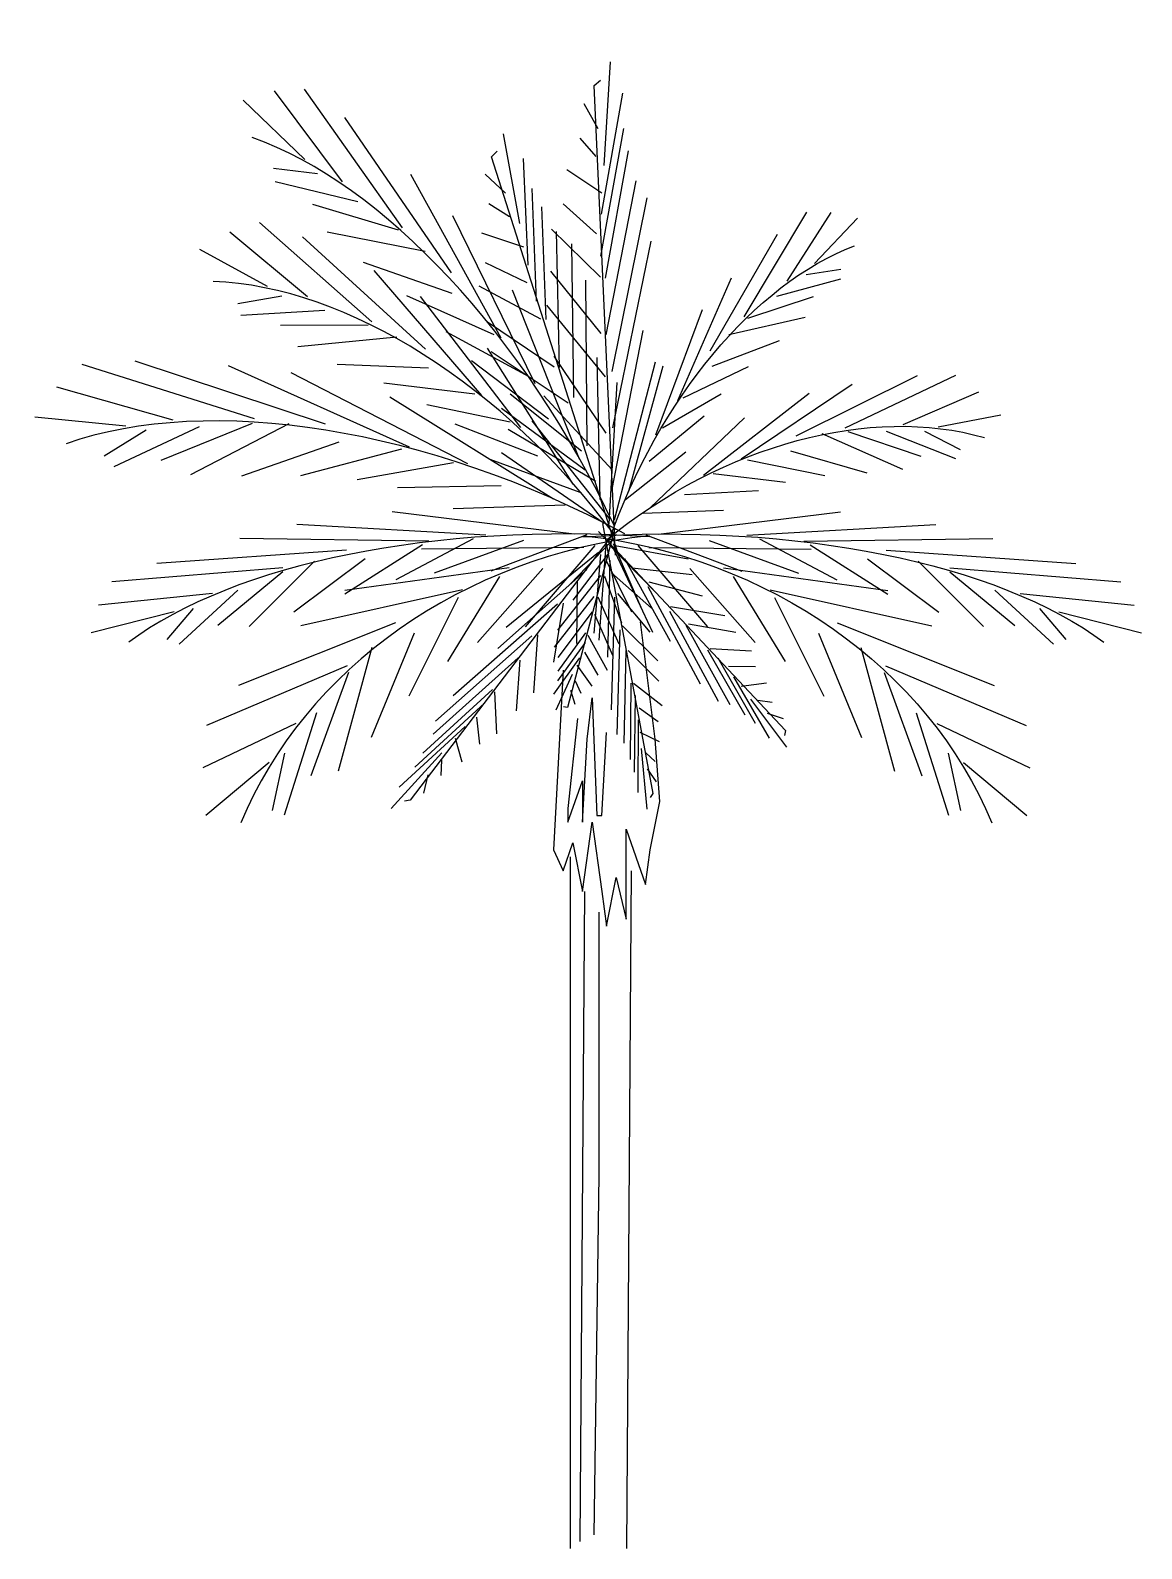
# Model space of a CAD drawing. Extents: x -0.36 to 0.38, y 0 to 1.02.
import ezdxf

# ---------------------------------------------------------------- set-up
doc = ezdxf.new("R2010")
doc.units = 0
doc.header["$MEASUREMENT"] = 0
doc.layers.get('0').update_dxf_attribs({"linetype": 'CONTINUOUS'})
doc.layers.add('ARV', color=7, linetype='CONTINUOUS')

# ---------------------------------------------------------------- blocks, each defined once
blk = doc.blocks.new('FW1', base_point=(0.92143, 1.1278))
for p, q in [((0.9275, 1.1278), (0.72741, 1.0065)), ((0.91234, 1.11913), (0.83958, 1.11913)), ((0.90021, 1.11047), (0.82745, 1.10181)), ((0.91234, 1.1148), (0.87899, 1.02816)), ((0.89112, 1.10614), (0.86686, 1.03249)), ((0.87293, 1.09747), (0.78804, 1.08881)), ((0.87596, 1.09314), (0.84867, 1.03249)), ((0.84867, 1.08448), (0.76985, 1.07581)), ((0.85171, 1.08014), (0.82745, 1.01516)), ((0.83352, 1.07148), (0.76379, 1.06282)), ((0.83352, 1.06715), (0.8123, 1.01083)), ((0.80926, 1.05848), (0.75166, 1.04982)), ((0.80017, 1.04982), (0.74257, 1.04116)), ((0.80926, 1.05415), (0.79411, 1.00217)), ((0.78198, 1.04116), (0.72741, 1.03249)), ((0.77289, 1.03682), (0.76682, 1.00217)), ((0.79107, 1.04116), (0.78198, 1.0065)), ((0.76076, 1.03249), (0.71529, 1.01516)), ((0.75773, 1.02383), (0.75166, 1.0065)), ((0.7456, 1.01949), (0.73651, 1.00217)), ((0.72741, 1.0065), (0.72438, 1.01083))]:
    blk.add_line(p, q)
blk = doc.blocks.new('FW2', base_point=(0.97383, 1.10688))
for p, q in [((0.93952, 1.10688), (0.84906, 1.12471)), ((0.89585, 1.10243), (0.80228, 1.10688)), ((0.94576, 1.10688), (0.89897, 1.06231)), ((0.88961, 1.09797), (0.85218, 1.04894)), ((0.91457, 1.09797), (0.8709, 1.05785)), ((0.86778, 1.09351), (0.7742, 1.08905)), ((0.86466, 1.08905), (0.82723, 1.03111)), ((0.82723, 1.08014), (0.73366, 1.05785)), ((0.81163, 1.06677), (0.78044, 0.99099)), ((0.83659, 1.07122), (0.80228, 1.00882)), ((0.79604, 1.05785), (0.71182, 1.03557)), ((0.79604, 1.0534), (0.76485, 0.99099)), ((0.7742, 1.03111), (0.74613, 0.96871)), ((0.76173, 1.02665), (0.70558, 1.00882)), ((0.74301, 1.00437), (0.70246, 0.97762)), ((0.75237, 1.00882), (0.73989, 0.97317))]:
    blk.add_line(p, q)
blk.add_arc((0.95591, 0.84002), 0.26769, 85.49229, 151.26627)

msp = doc.modelspace()

# ---------------------------------------------------------------- linework, layer by layer
at = {"layer": 'ARV'}
for p, q in [((0.0572, 0.5449), (0.0474, 0.6241)), ((-0.0047, 0.5915), (-0.0112, 0.4704)), ((0.0116, 0.5449), (0.0148, 0.5729)), ((0.0148, 0.5729), (0.0181, 0.4937)), ((0.0051, 0.5589), (-0.0015, 0.4984)), ((0.0083, 0.4891), (0.0116, 0.5449)), ((0.0214, 0.4937), (0.0246, 0.5496)), ((0.0605, 0.503), (0.0572, 0.5449)), ((-0.0015, 0.4891), (0.0083, 0.517)), ((0.0083, 0.517), (0.0083, 0.4891)), ((0.054, 0.4704), (0.0605, 0.503)), ((-0.0015, 0.4984), (-0.0015, 0.4891)), ((0.0181, 0.4937), (0.0214, 0.4937)), ((0.0083, 0.4425), (0.0148, 0.4891)), ((0.0148, 0.4891), (0.0214, 0.4425)), ((0.0377, 0.4844), (0.0507, 0.4471)), ((0.0377, 0.4238), (0.0377, 0.4844)), ((-0.0112, 0.4704), (-0.0047, 0.4564)), ((-0.0047, 0.4564), (0.0018, 0.4751)), ((0.0018, 0.4751), (0.0083, 0.4425)), ((0.0507, 0.4471), (0.054, 0.4704)), ((0, 0.4658), (0, 0)), ((0.0246, 0.4192), (0.0311, 0.4518)), ((0.0311, 0.4518), (0.0377, 0.4238)), ((0.0411, 0.4564), (0.0379, 0)), ((0.0098, 0.4425), (0.0065, 0.0047)), ((0.0214, 0.4425), (0.0246, 0.4192)), ((0.0196, 0.2515), (0.0196, 0.4285)), ((0.0163, 0.0093), (0.0196, 0.2515))]:
    msp.add_line(p, q, dxfattribs=at)

# ---------------------------------------------------------------- block references
at = {"layer": 'ARV', "zscale": 0.9764339645860575}
for name, p, xscale, yscale, rotation in [('FW2', (0.0277, 0.6926), 1.345770478671058, 0.6926115934856543, 297.4905613151801), ('FW1', (0.0329, 0.6778), 1.510769158048352, 0.7736618863403586, 255.3703432599617), ('FW1', (0.0329, 0.6778), 1.309677017557274, 0.8252393454297159, 266.8098861430113), ('FW2', (0.0277, 0.6852), 1.185928008024303, 0.7368208441336749, 309.1560190729861), ('FW2', (0.0273, 0.6813), -0.962047027910682, 0.5710552428265028, 68.01479943297656), ('FW2', (0.0329, 0.6852), 1.428269818359705, 0.788398303223032, 334.2455135640178), ('FW2', (0.0273, 0.6813), -0.962047027910682, 0.6768062137202996, 35.89171384698899), ('FW1', (0.0214, 0.68), 0.8735098479468941, 0.4704200228712507, 115.1440583467741), ('FW2', (0.0495, 0.6813), 1.361666562581273, 0.6027805340946418, 357.9742228873857), ('FW2', (0.0495, 0.6813), 1.191458242258614, 1.025784417669829, 10.17954579218197), ('FW2', (0.0128, 0.6813), -1.191458242258614, 1.025784417669829, 349.820454207818), ('FW2', (0.0128, 0.6813), -1.361666562581273, 0.6027805340946418, 2.025777112614341), ('FW1', (0.0279, 0.6847), 0.5475733375189485, 0.4937081428153723, 46.47732871656081), ('FW1', (0.0214, 0.6847), 0.8930660385725707, 0.3912404150612382, 85.71212021205157), ('FW1', (0.0246, 0.68), 1.101665405246456, 0.4424742789383052, 38.97509787205392)]:
    msp.add_blockref(name, p, dxfattribs=dict(at, xscale=xscale, yscale=yscale, rotation=rotation))

doc.saveas('drawing.dxf')
